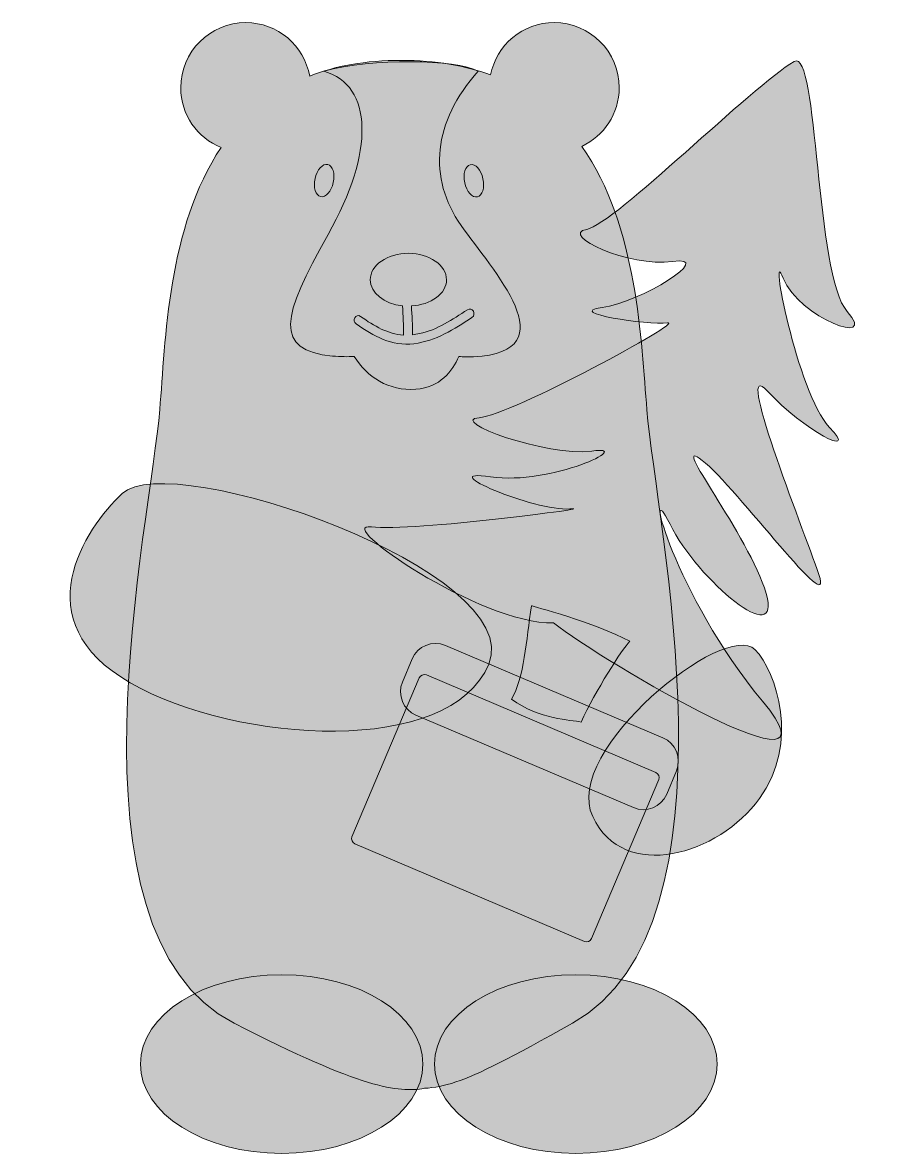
# Model space of a CAD drawing. Header units: inches. Extents: x 1.37 to 4.55, y 0.9 to 5.1.
import ezdxf

# ---------------------------------------------------------------- set-up
doc = ezdxf.new("R2010")
doc.units = ezdxf.units.IN
doc.header["$MEASUREMENT"] = 0
doc.layers.add('Calque 1', color=7, linetype='Continuous')

# ---------------------------------------------------------------- blocks, each defined once
blk = doc.blocks.new('block 3')
at = {"layer": 'Calque 1', "true_color": 0x020203}
h = blk.add_hatch(color=178, dxfattribs=at)
h.dxf.hatch_style = 2
edge = h.paths.add_edge_path()
edge.add_spline(control_points=[(2.4532, 4.522), (2.4605, 4.555), (2.4815, 4.5784), (2.5003, 4.5743), (2.519, 4.5701), (2.5283, 4.5401), (2.5211, 4.5071), (2.5138, 4.4741), (2.4928, 4.4508), (2.474, 4.4549), (2.4553, 4.459), (2.446, 4.4891), (2.4532, 4.522)], knot_values=[0, 0, 0, 0, 1, 1, 1, 2, 2, 2, 3, 3, 3, 4, 4, 4, 4], degree=3, periodic=1)
h = blk.add_hatch(color=178, dxfattribs=at)
h.dxf.hatch_style = 2
edge = h.paths.add_edge_path()
edge.add_spline(control_points=[(3.03, 4.5735), (3.0488, 4.5776), (3.0698, 4.5542), (3.0771, 4.5213), (3.0843, 4.4883), (3.075, 4.4582), (3.0563, 4.4541), (3.0376, 4.45), (3.0165, 4.4734), (3.0093, 4.5063), (3.002, 4.5393), (3.0113, 4.5694), (3.03, 4.5735)], knot_values=[0, 0, 0, 0, 1, 1, 1, 2, 2, 2, 3, 3, 3, 4, 4, 4, 4], degree=3, periodic=1)
at = {"layer": 'Calque 1', "lineweight": 0}
for points in [[(2.4532, 4.522), (2.4605, 4.555), (2.4815, 4.5784), (2.5003, 4.5743), (2.519, 4.5701), (2.5283, 4.5401), (2.5211, 4.5071), (2.5138, 4.4741), (2.4928, 4.4508), (2.474, 4.4549), (2.4553, 4.459), (2.446, 4.4891), (2.4532, 4.522)], [(3.03, 4.5735), (3.0488, 4.5776), (3.0698, 4.5542), (3.0771, 4.5213), (3.0843, 4.4883), (3.075, 4.4582), (3.0563, 4.4541), (3.0376, 4.45), (3.0165, 4.4734), (3.0093, 4.5063), (3.002, 4.5393), (3.0113, 4.5694), (3.03, 4.5735)]]:
    blk.add_open_spline(points, degree=3, knots=[0, 0, 0, 0, 1, 1, 1, 2, 2, 2, 3, 3, 3, 4, 4, 4, 4], dxfattribs=at)
blk = doc.blocks.new('block 4')
at = {"layer": 'Calque 1', "true_color": 0x066938}
h = blk.add_hatch(color=116, dxfattribs=at)
h.dxf.hatch_style = 2
edge = h.paths.add_edge_path()
edge.add_spline(control_points=[(4.2333, 4.9569), (4.0792, 4.8681), (3.5667, 4.3528), (3.4625, 4.3333), (3.3583, 4.3139), (3.6194, 4.1903), (3.7819, 4.2139), (3.9444, 4.2375), (3.6625, 4.0611), (3.5194, 4.0431), (3.3764, 4.0236), (3.6903, 3.9764), (3.7625, 3.9861), (3.8333, 3.9958), (3.1819, 3.6431), (3.0625, 3.6333), (2.9431, 3.6236), (3.3153, 3.4861), (3.4819, 3.5097), (3.6486, 3.5333), (3.3292, 3.3806), (3.1056, 3.4139), (2.8819, 3.4472), (3.2722, 3.2847), (3.4, 3.2944), (3.5292, 3.3042), (2.8097, 3.2083), (2.6625, 3.2278), (2.5153, 3.2472), (3.0667, 2.8667), (3.3389, 2.8708), (3.5292, 2.7236), (4.4431, 2.1847), (4.1153, 2.5806), (3.7875, 2.9764), (3.6681, 3.4472), (3.7722, 3.2375), (3.8764, 3.0278), (4.1917, 2.7667), (4.1292, 2.9806), (4.0667, 3.1944), (3.7625, 3.575), (3.8917, 3.475), (4.0208, 3.375), (4.3861, 2.8708), (4.325, 3.0514), (4.2625, 3.2319), (4.0056, 3.875), (4.1347, 3.7319), (4.2639, 3.5889), (4.4819, 3.475), (4.3639, 3.5986), (4.2458, 3.7222), (4.1347, 4.2986), (4.1931, 4.1514), (4.25, 4.0042), (4.55, 3.8944), (4.4306, 4.0278), (4.3111, 4.1611), (4.3236, 5.0097), (4.2333, 4.9569)], knot_values=[0, 0, 0, 0, 1, 1, 1, 2, 2, 2, 3, 3, 3, 4, 4, 4, 5, 5, 5, 6, 6, 6, 7, 7, 7, 8, 8, 8, 9, 9, 9, 10, 10, 10, 11, 11, 11, 12, 12, 12, 13, 13, 13, 14, 14, 14, 15, 15, 15, 16, 16, 16, 17, 17, 17, 18, 18, 18, 19, 19, 19, 20, 20, 20, 20], degree=3, periodic=1)
at = {"layer": 'Calque 1', "true_color": 0x754d24}
h = blk.add_hatch(color=27, dxfattribs=at)
h.dxf.hatch_style = 2
edge = h.paths.add_edge_path()
edge.add_spline(control_points=[(3.2569, 2.9347), (3.2375, 2.8056), (3.2306, 2.6681), (3.1833, 2.5875), (3.2875, 2.5111), (3.4042, 2.5111), (3.4417, 2.5028), (3.4944, 2.6167), (3.5944, 2.7736), (3.6222, 2.8028), (3.4958, 2.8722), (3.2569, 2.9347), (3.2569, 2.9347)], knot_values=[0, 0, 0, 0, 1, 1, 1, 2, 2, 2, 3, 3, 3, 4, 4, 4, 4], degree=3, periodic=1)
at = {"layer": 'Calque 1', "true_color": 0xc68448}
h = blk.add_hatch(color=23, dxfattribs=at)
h.dxf.hatch_style = 2
edge = h.paths.add_edge_path()
edge.add_spline(control_points=[(3.6361, 2.1847), (3.6361, 2.1847), (2.8278, 2.5278), (2.8278, 2.5278), (2.7806, 2.5486), (2.7583, 2.6028), (2.7778, 2.6514), (2.7778, 2.6514), (2.8139, 2.7375), (2.8139, 2.7375), (2.8347, 2.7847), (2.8889, 2.8069), (2.9375, 2.7875), (2.9375, 2.7875), (3.7458, 2.4444), (3.7458, 2.4444), (3.7931, 2.4236), (3.8153, 2.3694), (3.7958, 2.3208), (3.7958, 2.3208), (3.7597, 2.2347), (3.7597, 2.2347), (3.7389, 2.1861), (3.6833, 2.1639), (3.6361, 2.1847)], knot_values=[0, 0, 0, 0, 1, 1, 1, 2, 2, 2, 3, 3, 3, 4, 4, 4, 5, 5, 5, 6, 6, 6, 7, 7, 7, 8, 8, 8, 8], degree=3, periodic=1)
at = {"layer": 'Calque 1', "true_color": 0xd79a5d}
h = blk.add_hatch(color=33, dxfattribs=at)
h.dxf.hatch_style = 2
edge = h.paths.add_edge_path()
edge.add_spline(control_points=[(3.4542, 1.6875), (3.4542, 1.6875), (2.6014, 2.05), (2.6014, 2.05), (2.5917, 2.0542), (2.5861, 2.0667), (2.5903, 2.0764), (2.5903, 2.0764), (2.8403, 2.6667), (2.8403, 2.6667), (2.8444, 2.6764), (2.8569, 2.6819), (2.8667, 2.6778), (2.8667, 2.6778), (3.7194, 2.3153), (3.7194, 2.3153), (3.7292, 2.3111), (3.7347, 2.2986), (3.7306, 2.2889), (3.7306, 2.2889), (3.4806, 1.6986), (3.4806, 1.6986), (3.475, 1.6875), (3.4639, 1.6833), (3.4542, 1.6875)], knot_values=[0, 0, 0, 0, 1, 1, 1, 2, 2, 2, 3, 3, 3, 4, 4, 4, 5, 5, 5, 6, 6, 6, 7, 7, 7, 8, 8, 8, 8], degree=3, periodic=1)
at = {"layer": 'Calque 1', "lineweight": 0}
for points, knots in [([(4.2333, 4.9569), (4.0792, 4.8681), (3.5667, 4.3528), (3.4625, 4.3333), (3.3583, 4.3139), (3.6194, 4.1903), (3.7819, 4.2139), (3.9444, 4.2375), (3.6625, 4.0611), (3.5194, 4.0431), (3.3764, 4.0236), (3.6903, 3.9764), (3.7625, 3.9861), (3.8333, 3.9958), (3.1819, 3.6431), (3.0625, 3.6333), (2.9431, 3.6236), (3.3153, 3.4861), (3.4819, 3.5097), (3.6486, 3.5333), (3.3292, 3.3806), (3.1056, 3.4139), (2.8819, 3.4472), (3.2722, 3.2847), (3.4, 3.2944), (3.5292, 3.3042), (2.8097, 3.2083), (2.6625, 3.2278), (2.5153, 3.2472), (3.0667, 2.8667), (3.3389, 2.8708), (3.5292, 2.7236), (4.4431, 2.1847), (4.1153, 2.5806), (3.7875, 2.9764), (3.6681, 3.4472), (3.7722, 3.2375), (3.8764, 3.0278), (4.1917, 2.7667), (4.1292, 2.9806), (4.0667, 3.1944), (3.7625, 3.575), (3.8917, 3.475), (4.0208, 3.375), (4.3861, 2.8708), (4.325, 3.0514), (4.2625, 3.2319), (4.0056, 3.875), (4.1347, 3.7319), (4.2639, 3.5889), (4.4819, 3.475), (4.3639, 3.5986), (4.2458, 3.7222), (4.1347, 4.2986), (4.1931, 4.1514), (4.25, 4.0042), (4.55, 3.8944), (4.4306, 4.0278), (4.3111, 4.1611), (4.3236, 5.0097), (4.2333, 4.9569)], [0, 0, 0, 0, 1, 1, 1, 2, 2, 2, 3, 3, 3, 4, 4, 4, 5, 5, 5, 6, 6, 6, 7, 7, 7, 8, 8, 8, 9, 9, 9, 10, 10, 10, 11, 11, 11, 12, 12, 12, 13, 13, 13, 14, 14, 14, 15, 15, 15, 16, 16, 16, 17, 17, 17, 18, 18, 18, 19, 19, 19, 20, 20, 20, 20]), ([(3.2569, 2.9347), (3.2375, 2.8056), (3.2306, 2.6681), (3.1833, 2.5875), (3.2875, 2.5111), (3.4042, 2.5111), (3.4417, 2.5028), (3.4944, 2.6167), (3.5944, 2.7736), (3.6222, 2.8028), (3.4958, 2.8722), (3.2569, 2.9347), (3.2569, 2.9347)], [0, 0, 0, 0, 1, 1, 1, 2, 2, 2, 3, 3, 3, 4, 4, 4, 4]), ([(3.6361, 2.1847), (3.6361, 2.1847), (2.8278, 2.5278), (2.8278, 2.5278), (2.7806, 2.5486), (2.7583, 2.6028), (2.7778, 2.6514), (2.7778, 2.6514), (2.8139, 2.7375), (2.8139, 2.7375), (2.8347, 2.7847), (2.8889, 2.8069), (2.9375, 2.7875), (2.9375, 2.7875), (3.7458, 2.4444), (3.7458, 2.4444), (3.7931, 2.4236), (3.8153, 2.3694), (3.7958, 2.3208), (3.7958, 2.3208), (3.7597, 2.2347), (3.7597, 2.2347), (3.7389, 2.1861), (3.6833, 2.1639), (3.6361, 2.1847)], [0, 0, 0, 0, 1, 1, 1, 2, 2, 2, 3, 3, 3, 4, 4, 4, 5, 5, 5, 6, 6, 6, 7, 7, 7, 8, 8, 8, 8]), ([(3.4542, 1.6875), (3.4542, 1.6875), (2.6014, 2.05), (2.6014, 2.05), (2.5917, 2.0542), (2.5861, 2.0667), (2.5903, 2.0764), (2.5903, 2.0764), (2.8403, 2.6667), (2.8403, 2.6667), (2.8444, 2.6764), (2.8569, 2.6819), (2.8667, 2.6778), (2.8667, 2.6778), (3.7194, 2.3153), (3.7194, 2.3153), (3.7292, 2.3111), (3.7347, 2.2986), (3.7306, 2.2889), (3.7306, 2.2889), (3.4806, 1.6986), (3.4806, 1.6986), (3.475, 1.6875), (3.4639, 1.6833), (3.4542, 1.6875)], [0, 0, 0, 0, 1, 1, 1, 2, 2, 2, 3, 3, 3, 4, 4, 4, 5, 5, 5, 6, 6, 6, 7, 7, 7, 8, 8, 8, 8])]:
    blk.add_open_spline(points, degree=3, knots=knots, dxfattribs=at)
blk = doc.blocks.new('block 5')
at = {"layer": 'Calque 1', "true_color": 0x754d24}
h = blk.add_hatch(color=27, dxfattribs=at)
h.dxf.hatch_style = 2
edge = h.paths.add_edge_path()
edge.add_spline(control_points=[(1.7361, 3.3514), (1.9194, 3.5222), (3.2403, 3.0625), (3.0986, 2.7181), (2.9569, 2.3736), (2.1667, 2.4208), (1.7667, 2.6486), (1.3667, 2.8764), (1.5986, 3.2222), (1.7361, 3.3514)], knot_values=[0, 0, 0, 0, 1, 1, 1, 2, 2, 2, 3, 3, 3, 3], degree=3, periodic=1)
h = blk.add_hatch(color=27, dxfattribs=at)
h.dxf.hatch_style = 2
edge = h.paths.add_edge_path()
edge.add_spline(control_points=[(4.0875, 2.7722), (3.9792, 2.8833), (3.3694, 2.3986), (3.4847, 2.1514), (3.6, 1.9042), (3.9542, 2.0097), (4.1042, 2.2181), (4.2542, 2.425), (4.1694, 2.6875), (4.0875, 2.7722)], knot_values=[0, 0, 0, 0, 1, 1, 1, 2, 2, 2, 3, 3, 3, 3], degree=3, periodic=1)
at = {"layer": 'Calque 1', "lineweight": 0}
for points in [[(1.7361, 3.3514), (1.9194, 3.5222), (3.2403, 3.0625), (3.0986, 2.7181), (2.9569, 2.3736), (2.1667, 2.4208), (1.7667, 2.6486), (1.3667, 2.8764), (1.5986, 3.2222), (1.7361, 3.3514)], [(4.0875, 2.7722), (3.9792, 2.8833), (3.3694, 2.3986), (3.4847, 2.1514), (3.6, 1.9042), (3.9542, 2.0097), (4.1042, 2.2181), (4.2542, 2.425), (4.1694, 2.6875), (4.0875, 2.7722)]]:
    blk.add_open_spline(points, degree=3, knots=[0, 0, 0, 0, 1, 1, 1, 2, 2, 2, 3, 3, 3, 3], dxfattribs=at)
blk = doc.blocks.new('block 2')
at = {"layer": 'Calque 1', "true_color": 0x8c633a}
h = blk.add_hatch(color=37, dxfattribs=at)
h.dxf.hatch_style = 2
edge = h.paths.add_edge_path()
edge.add_spline(control_points=[(3.6861, 3.6625), (3.6653, 3.9167), (3.6514, 4.3458), (3.4444, 4.6417), (3.5264, 4.6806), (3.5833, 4.7625), (3.5833, 4.8597), (3.5833, 4.9931), (3.475, 5.1014), (3.3417, 5.1014), (3.225, 5.1014), (3.1264, 5.0181), (3.1056, 4.9069), (3.0111, 4.9417), (2.9028, 4.9611), (2.7736, 4.9611), (2.6403, 4.9611), (2.5278, 4.9403), (2.4333, 4.9028), (2.4125, 5.0153), (2.3153, 5.1014), (2.1958, 5.1014), (2.0625, 5.1014), (1.9542, 4.9931), (1.9542, 4.8597), (1.9542, 4.7597), (2.0153, 4.6722), (2.1042, 4.6375), (1.9056, 4.3431), (1.8972, 3.9167), (1.8764, 3.6639), (1.8431, 3.25), (1.4903, 1.7222), (2.1528, 1.3833), (2.6306, 1.1389), (2.7611, 1.125), (2.8597, 1.1417), (2.8972, 1.1444), (2.9319, 1.15), (2.9764, 1.1653), (2.9764, 1.1653), (2.9764, 1.1653), (2.9764, 1.1653), (2.9764, 1.1653), (2.9764, 1.1653), (2.9764, 1.1653), (3.0597, 1.1931), (3.1792, 1.2542), (3.4097, 1.3833), (4.0569, 1.7458), (3.7194, 3.2486), (3.6861, 3.6625)], knot_values=[0, 0, 0, 0, 1, 1, 1, 2, 2, 2, 3, 3, 3, 4, 4, 4, 5, 5, 5, 6, 6, 6, 7, 7, 7, 8, 8, 8, 9, 9, 9, 10, 10, 10, 11, 11, 11, 12, 12, 12, 13, 13, 13, 14, 14, 14, 15, 15, 15, 16, 16, 16, 17, 17, 17, 17], degree=3, periodic=1)
at = {"layer": 'Calque 1', "true_color": 0x754d24}
h = blk.add_hatch(color=27, dxfattribs=at)
h.dxf.hatch_style = 2
edge = h.paths.add_edge_path()
edge.add_spline(control_points=[(2.9958, 4.3472), (2.8722, 4.525), (2.8903, 4.7333), (3.0597, 4.9208), (2.9778, 4.9667), (2.6639, 4.9694), (2.4861, 4.9208), (2.6694, 4.8694), (2.675, 4.6194), (2.5014, 4.3139), (2.3278, 4.0083), (2.2986, 3.8833), (2.5181, 3.8625), (2.5486, 3.8597), (2.575, 3.8597), (2.5986, 3.8611), (2.6458, 3.7847), (2.7264, 3.7319), (2.8278, 3.7389), (2.9181, 3.7458), (2.9625, 3.8056), (2.9875, 3.8611), (3.0042, 3.8597), (3.0222, 3.8583), (3.0417, 3.8597), (3.4014, 3.8778), (3.1097, 4.1847), (2.9958, 4.3472)], knot_values=[0, 0, 0, 0, 1, 1, 1, 2, 2, 2, 3, 3, 3, 4, 4, 4, 5, 5, 5, 6, 6, 6, 7, 7, 7, 8, 8, 8, 9, 9, 9, 9], degree=3, periodic=1)
at = {"layer": 'Calque 1', "true_color": 0x020203}
h = blk.add_hatch(color=178, dxfattribs=at)
h.dxf.hatch_style = 2
edge = h.paths.add_edge_path()
edge.add_spline(control_points=[(3.0194, 4.0347), (2.9639, 3.9986), (2.9069, 3.9597), (2.8417, 3.9458), (2.8319, 3.9444), (2.8236, 3.9431), (2.8153, 3.9417), (2.8153, 3.9778), (2.8139, 4.0125), (2.8111, 4.0486), (2.8847, 4.0528), (2.9417, 4.0944), (2.9417, 4.1458), (2.9417, 4.2), (2.8778, 4.2444), (2.8, 4.2444), (2.7222, 4.2444), (2.6583, 4.2), (2.6583, 4.1458), (2.6583, 4.0972), (2.7097, 4.0569), (2.7778, 4.0486), (2.7806, 4.0125), (2.7819, 3.9764), (2.7819, 3.9403), (2.7236, 3.9444), (2.6736, 3.9736), (2.6222, 4.0097), (2.6056, 4.0222), (2.5889, 3.9931), (2.6056, 3.9819), (2.6708, 3.9361), (2.7375, 3.8986), (2.8208, 3.9083), (2.9014, 3.9181), (2.9708, 3.9625), (3.0361, 4.0056), (3.0542, 4.0181), (3.0375, 4.0458), (3.0194, 4.0347)], knot_values=[0, 0, 0, 0, 1, 1, 1, 2, 2, 2, 3, 3, 3, 4, 4, 4, 5, 5, 5, 6, 6, 6, 7, 7, 7, 8, 8, 8, 9, 9, 9, 10, 10, 10, 11, 11, 11, 12, 12, 12, 13, 13, 13, 13], degree=3, periodic=1)
at = {"layer": 'Calque 1', "true_color": 0x754d24}
h = blk.add_hatch(color=27, dxfattribs=at)
h.dxf.hatch_style = 2
edge = h.paths.add_edge_path()
edge.add_spline(control_points=[(2.3292, 1.5639), (2.6191, 1.5639), (2.8542, 1.4153), (2.8542, 1.2319), (2.8542, 1.0486), (2.6191, 0.9), (2.3292, 0.9), (2.0392, 0.9), (1.8042, 1.0486), (1.8042, 1.2319), (1.8042, 1.4153), (2.0392, 1.5639), (2.3292, 1.5639)], knot_values=[0, 0, 0, 0, 1, 1, 1, 2, 2, 2, 3, 3, 3, 4, 4, 4, 4], degree=3, periodic=1)
h = blk.add_hatch(color=27, dxfattribs=at)
h.dxf.hatch_style = 2
edge = h.paths.add_edge_path()
edge.add_spline(control_points=[(3.4222, 1.5639), (3.7122, 1.5639), (3.9472, 1.4153), (3.9472, 1.2319), (3.9472, 1.0486), (3.7122, 0.9), (3.4222, 0.9), (3.1323, 0.9), (2.8972, 1.0486), (2.8972, 1.2319), (2.8972, 1.4153), (3.1323, 1.5639), (3.4222, 1.5639)], knot_values=[0, 0, 0, 0, 1, 1, 1, 2, 2, 2, 3, 3, 3, 4, 4, 4, 4], degree=3, periodic=1)
at = {"layer": 'Calque 1', "lineweight": 0}
for points, knots in [([(3.6861, 3.6625), (3.6653, 3.9167), (3.6514, 4.3458), (3.4444, 4.6417), (3.5264, 4.6806), (3.5833, 4.7625), (3.5833, 4.8597), (3.5833, 4.9931), (3.475, 5.1014), (3.3417, 5.1014), (3.225, 5.1014), (3.1264, 5.0181), (3.1056, 4.9069), (3.0111, 4.9417), (2.9028, 4.9611), (2.7736, 4.9611), (2.6403, 4.9611), (2.5278, 4.9403), (2.4333, 4.9028), (2.4125, 5.0153), (2.3153, 5.1014), (2.1958, 5.1014), (2.0625, 5.1014), (1.9542, 4.9931), (1.9542, 4.8597), (1.9542, 4.7597), (2.0153, 4.6722), (2.1042, 4.6375), (1.9056, 4.3431), (1.8972, 3.9167), (1.8764, 3.6639), (1.8431, 3.25), (1.4903, 1.7222), (2.1528, 1.3833), (2.6306, 1.1389), (2.7611, 1.125), (2.8597, 1.1417), (2.8972, 1.1444), (2.9319, 1.15), (2.9764, 1.1653), (2.9764, 1.1653), (2.9764, 1.1653), (2.9764, 1.1653), (2.9764, 1.1653), (2.9764, 1.1653), (2.9764, 1.1653), (3.0597, 1.1931), (3.1792, 1.2542), (3.4097, 1.3833), (4.0569, 1.7458), (3.7194, 3.2486), (3.6861, 3.6625)], [0, 0, 0, 0, 1, 1, 1, 2, 2, 2, 3, 3, 3, 4, 4, 4, 5, 5, 5, 6, 6, 6, 7, 7, 7, 8, 8, 8, 9, 9, 9, 10, 10, 10, 11, 11, 11, 12, 12, 12, 13, 13, 13, 14, 14, 14, 15, 15, 15, 16, 16, 16, 17, 17, 17, 17]), ([(2.9958, 4.3472), (2.8722, 4.525), (2.8903, 4.7333), (3.0597, 4.9208), (2.9778, 4.9667), (2.6639, 4.9694), (2.4861, 4.9208), (2.6694, 4.8694), (2.675, 4.6194), (2.5014, 4.3139), (2.3278, 4.0083), (2.2986, 3.8833), (2.5181, 3.8625), (2.5486, 3.8597), (2.575, 3.8597), (2.5986, 3.8611), (2.6458, 3.7847), (2.7264, 3.7319), (2.8278, 3.7389), (2.9181, 3.7458), (2.9625, 3.8056), (2.9875, 3.8611), (3.0042, 3.8597), (3.0222, 3.8583), (3.0417, 3.8597), (3.4014, 3.8778), (3.1097, 4.1847), (2.9958, 4.3472)], [0, 0, 0, 0, 1, 1, 1, 2, 2, 2, 3, 3, 3, 4, 4, 4, 5, 5, 5, 6, 6, 6, 7, 7, 7, 8, 8, 8, 9, 9, 9, 9]), ([(3.0194, 4.0347), (2.9639, 3.9986), (2.9069, 3.9597), (2.8417, 3.9458), (2.8319, 3.9444), (2.8236, 3.9431), (2.8153, 3.9417), (2.8153, 3.9778), (2.8139, 4.0125), (2.8111, 4.0486), (2.8847, 4.0528), (2.9417, 4.0944), (2.9417, 4.1458), (2.9417, 4.2), (2.8778, 4.2444), (2.8, 4.2444), (2.7222, 4.2444), (2.6583, 4.2), (2.6583, 4.1458), (2.6583, 4.0972), (2.7097, 4.0569), (2.7778, 4.0486), (2.7806, 4.0125), (2.7819, 3.9764), (2.7819, 3.9403), (2.7236, 3.9444), (2.6736, 3.9736), (2.6222, 4.0097), (2.6056, 4.0222), (2.5889, 3.9931), (2.6056, 3.9819), (2.6708, 3.9361), (2.7375, 3.8986), (2.8208, 3.9083), (2.9014, 3.9181), (2.9708, 3.9625), (3.0361, 4.0056), (3.0542, 4.0181), (3.0375, 4.0458), (3.0194, 4.0347)], [0, 0, 0, 0, 1, 1, 1, 2, 2, 2, 3, 3, 3, 4, 4, 4, 5, 5, 5, 6, 6, 6, 7, 7, 7, 8, 8, 8, 9, 9, 9, 10, 10, 10, 11, 11, 11, 12, 12, 12, 13, 13, 13, 13]), ([(2.3292, 1.5639), (2.6191, 1.5639), (2.8542, 1.4153), (2.8542, 1.2319), (2.8542, 1.0486), (2.6191, 0.9), (2.3292, 0.9), (2.0392, 0.9), (1.8042, 1.0486), (1.8042, 1.2319), (1.8042, 1.4153), (2.0392, 1.5639), (2.3292, 1.5639)], [0, 0, 0, 0, 1, 1, 1, 2, 2, 2, 3, 3, 3, 4, 4, 4, 4]), ([(3.4222, 1.5639), (3.7122, 1.5639), (3.9472, 1.4153), (3.9472, 1.2319), (3.9472, 1.0486), (3.7122, 0.9), (3.4222, 0.9), (3.1323, 0.9), (2.8972, 1.0486), (2.8972, 1.2319), (2.8972, 1.4153), (3.1323, 1.5639), (3.4222, 1.5639)], [0, 0, 0, 0, 1, 1, 1, 2, 2, 2, 3, 3, 3, 4, 4, 4, 4])]:
    blk.add_open_spline(points, degree=3, knots=knots, dxfattribs=at)
at = {"layer": 'Calque 1'}
for name in ['block 4', 'block 3', 'block 5']:
    blk.add_blockref(name, (0, 0), dxfattribs=at)

msp = doc.modelspace()

# ---------------------------------------------------------------- block references
at = {"layer": 'Calque 1'}
msp.add_blockref('block 2', (0, 0), dxfattribs=at)

doc.saveas('drawing.dxf')
